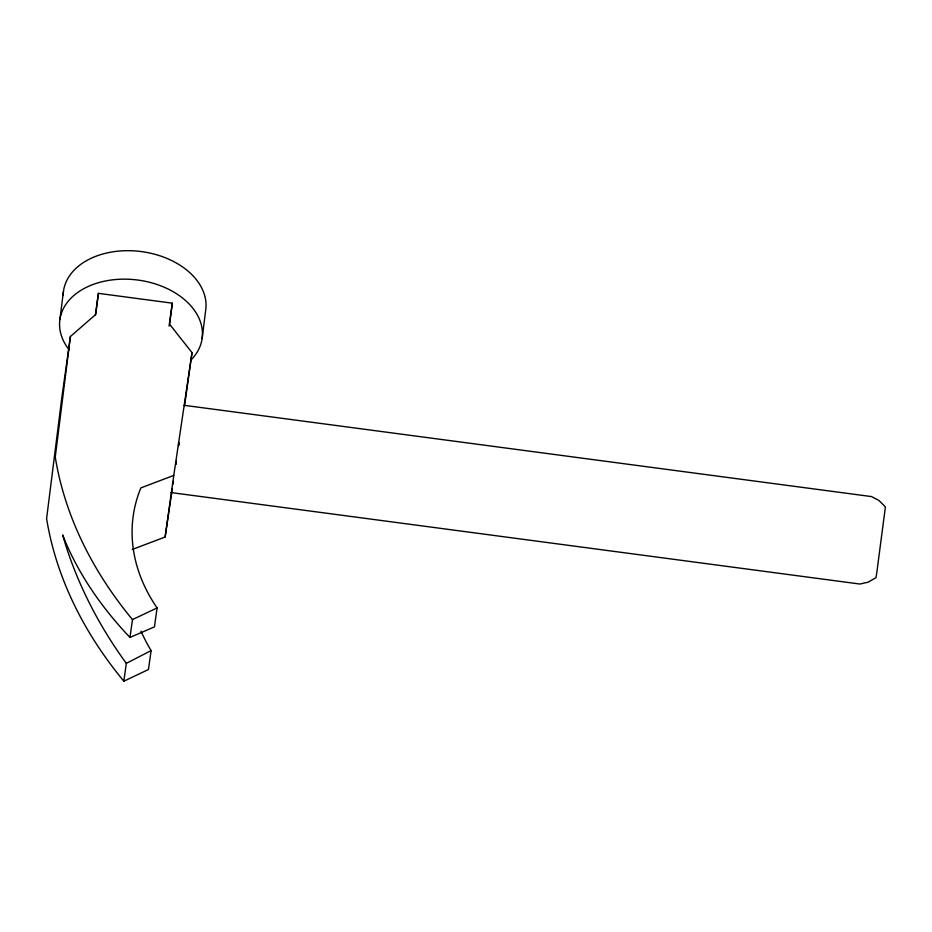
<?xml version="1.0" encoding="UTF-8"?>
<svg xmlns="http://www.w3.org/2000/svg" width="932" height="932" viewBox="0 0 932 932"><rect width="100%" height="100%" fill="white"/><g stroke="black" fill="none" stroke-linecap="round" stroke-linejoin="round"><path stroke-width="1.4" d="M59.893 319.618L63.481 291.134M98.396 293.347L95.74 314.468L70.413 336.499L55.244 457.03A515.501 373.313 8 0 0 132.472 619.594L129.967 637.43L154.444 626.875L157.1 607.944A219.253 158.778 8 0 1 140.872 487.89L173.771 475.425L192.015 352.645L169.636 324.278L172.292 303.168L98.396 293.347L95.379 314.841M202.139 338.491L205.716 310.018A71.741 49.478 7.2 0 0 138.379 251.221A71.741 49.478 7.2 0 0 63.155 295.432M70.413 336.499L61.768 398.092L46.6 518.623A515.501 373.313 8 0 0 123.828 681.187L148.444 669.537L151.112 650.594A222.165 176.998 11 0 1 141 631.22M169.065 326.083L172.292 303.168M123.828 681.187L126.321 663.363A521.908 415.788 11 0 1 65.624 544.917L62.689 534.945L65.904 542.937A521.908 334.949 5.7 0 0 129.967 637.43M132.216 549.484L165.127 537.018L173.771 475.425M175.857 464.171L176.253 461.305M178.466 445.543L178.874 442.677M184.571 405.641L192.015 352.645M165.127 537.018L172.338 488.473M172.968 484.197L173.399 481.343M175.938 464.206L176.369 461.352M178.699 445.647L179.13 442.793M126.321 663.363L151.112 650.594M132.472 619.594L157.1 607.944M184.035 405.303L871.525 496.581L878.946 500.472L885.4 506.938L876.697 573.366L875.998 577.654L868.076 582.209L859.898 584.038L170.964 492.562M69.085 349.78A71.741 49.478 7.2 0 1 85.954 287.545A71.741 49.478 7.2 0 1 178.571 295.095A71.741 49.478 7.2 0 1 191.246 359.717"/></g></svg>
